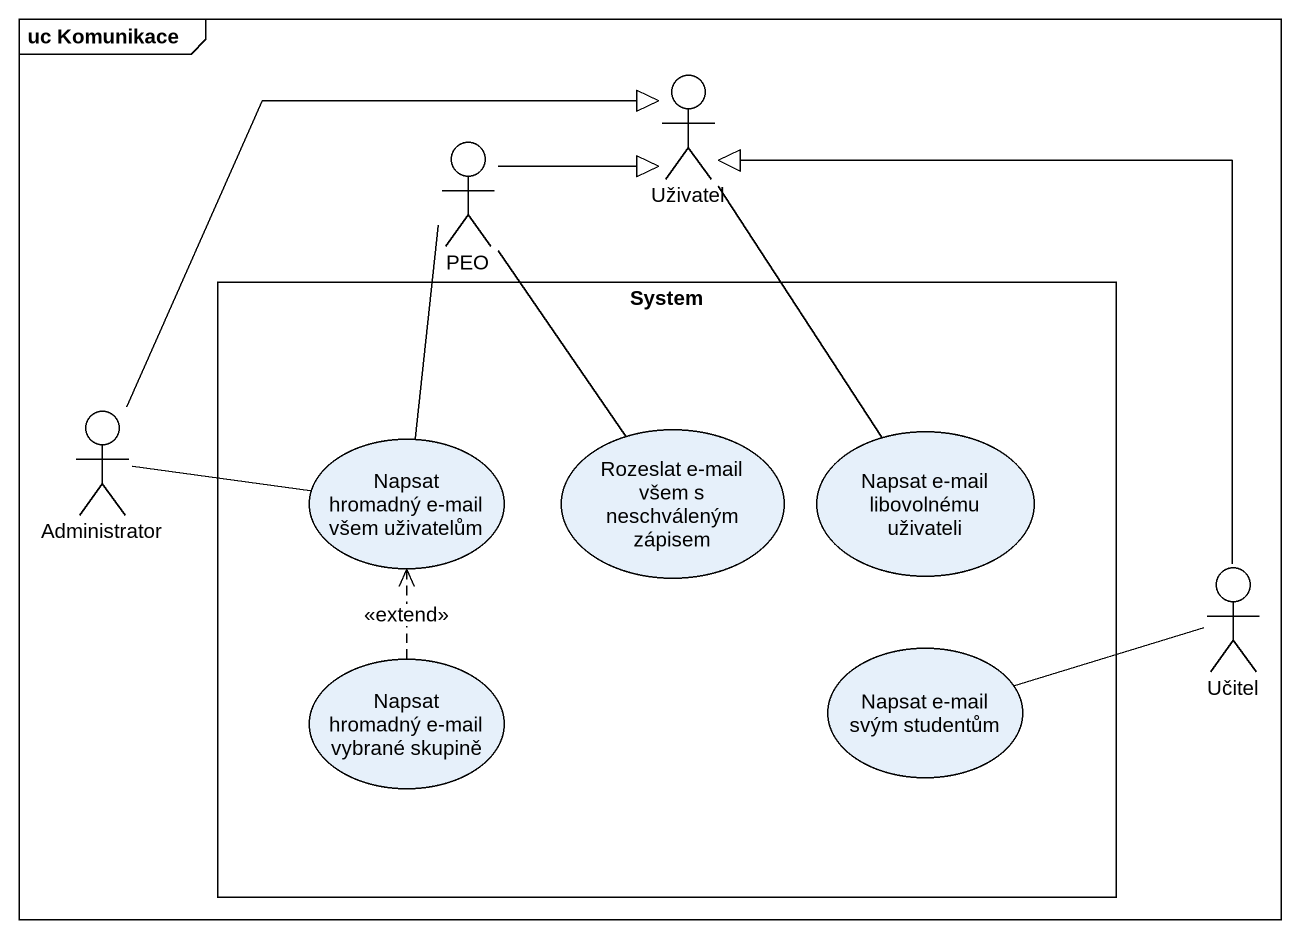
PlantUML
@startuml
mainframe uc Komunikace
actor Uživatel
actor PEO
rectangle System {
  usecase "Napsat hromadný e-mail všem uživatelům" as Napsat_hromadný_e_mail_všem
  usecase "Rozeslat e-mail všem s neschváleným zápisem" as Rozeslat_e_mail_všem_s
  usecase "Napsat e-mail libovolnému uživateli" as Napsat_e_mail_libovolnému
  usecase "Napsat hromadný e-mail vybrané skupině" as Napsat_hromadný_e_mail
  usecase "Napsat e-mail svým studentům" as Napsat_e_mail_svým_studentům
}
actor Administrator
actor Učitel
Uživatel -- Napsat_e_mail_libovolnému
PEO -right-|> Uživatel
PEO -- Napsat_hromadný_e_mail_všem
Administrator -right-|> Uživatel
Administrator -right- Napsat_hromadný_e_mail_všem
Rozeslat_e_mail_všem_s -up- PEO
Učitel -up-|> Uživatel
Učitel -left- Napsat_e_mail_svým_studentům
Napsat_hromadný_e_mail .up.> Napsat_hromadný_e_mail_všem : <<extend>>
@enduml
